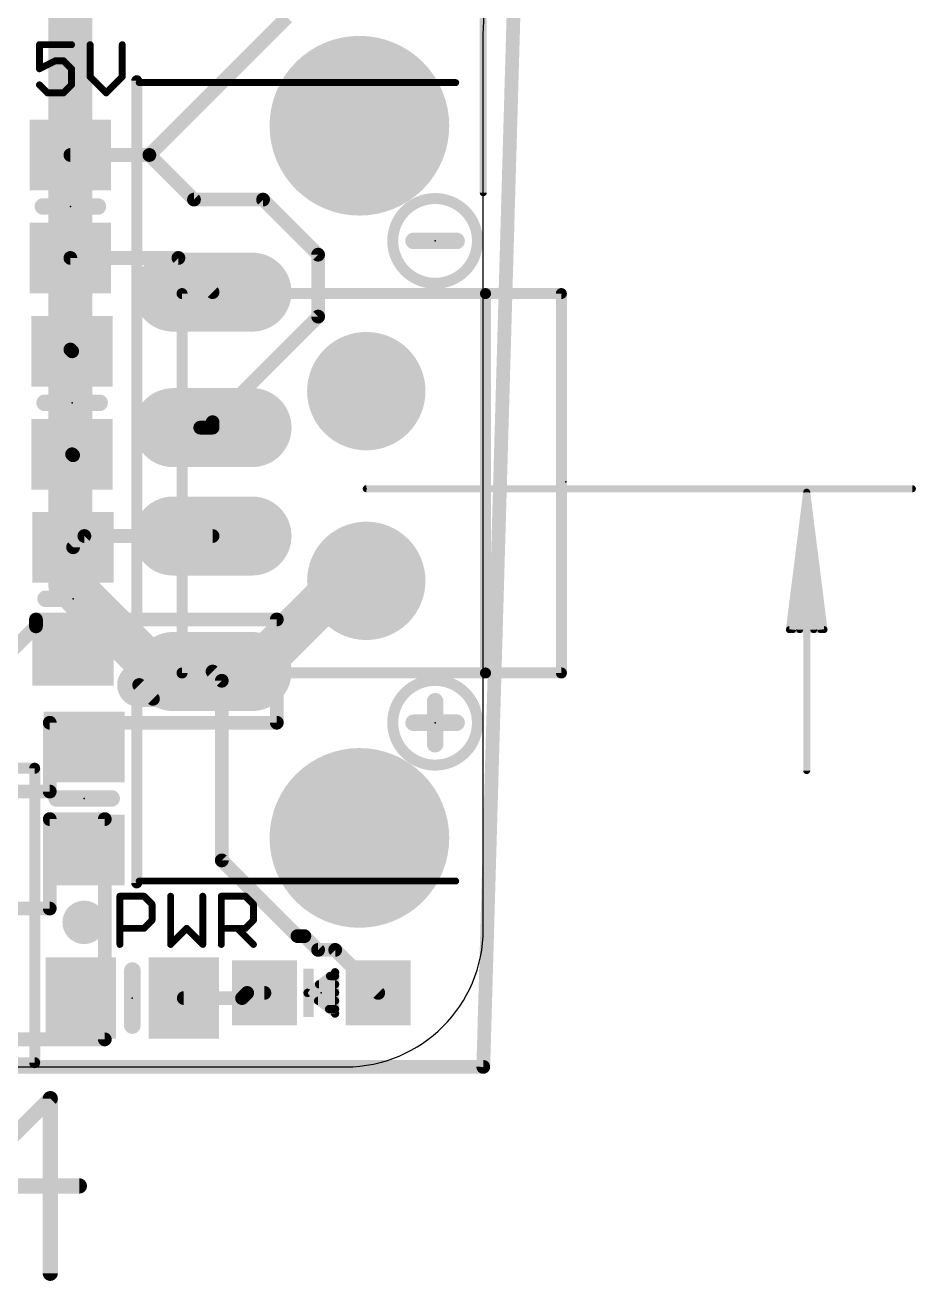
# Model space of a CAD drawing. Extents: x -19.2 to 43.5, y -13.4 to 37.9.
# Drawn here: x 27.1 to 43.54, y -3.95 to 19.22 of the extents above; entities that cross this region are included whole.
import ezdxf

# ---------------------------------------------------------------- set-up
doc = ezdxf.new("R2010")
doc.units = 0
for name, color, linetype in [('1', 12, 'CONTINUOUS'), ('16', 132, 'CONTINUOUS'), ('17', 110, 'CONTINUOUS'), ('18', 110, 'CONTINUOUS'), ('20', 53, 'CONTINUOUS'), ('21', 40, 'CONTINUOUS'), ('23', 53, 'CONTINUOUS'), ('47', 253, 'CONTINUOUS')]:
    doc.layers.add(name, color=color, linetype=linetype)

# ---------------------------------------------------------------- blocks, each defined once
blk = doc.blocks.new('RECT')
blk.add_solid([(-0.5, -0.5), (0.5, -0.5), (-0.5, 0.5), (0.5, 0.5)])
blk = doc.blocks.new('LONGP100')
at = {"const_width": 1}
blk.add_lwpolyline([(-0.5, 0), (0.5, 0)], dxfattribs=at)
at = {"const_width": 0.5}
for points in [[(-0.5, 0.25, 1), (-0.5, -0.25)], [(0.5, -0.25, 1), (0.5, 0.25)]]:
    blk.add_lwpolyline(points, format="xyb", dxfattribs=at)
blk = doc.blocks.new('ROUNDP')
at = {"const_width": 0.5}
blk.add_lwpolyline([(0, -0.25, 1), (0, 0.25, 1), (0, -0.25)], format="xyb", dxfattribs=at)
blk = doc.blocks.new('ROUNDV')
at = {"const_width": 0.5}
blk.add_lwpolyline([(0, -0.25, 1), (0, 0.25, 1), (0, -0.25)], format="xyb", dxfattribs=at)

msp = doc.modelspace()

# ---------------------------------------------------------------- linework, layer by layer
at = {"layer": '1'}
for points, const_width in [([(31.938, 19.365), (29.398, 16.825)], 0.254), ([(29.398, 16.825), (27.94, 16.825)], 0.254), ([(30.221, 16.002), (29.398, 16.825)], 0.254), ([(31.496, 16.002), (30.221, 16.002)], 0.254), ([(32.512, 14.986), (31.496, 16.002)], 0.254), ([(32.512, 13.843), (32.512, 14.986)], 0.254), ([(27.94, 13.235), (27.94, 14.925)], 0.254), ([(27.94, 14.925), (29.934, 14.925)], 0.254), ([(29.934, 14.925), (30.564, 14.295)], 0.254), ([(32.512, 13.843), (30.564, 11.895)], 0.254), ([(27.972, 13.203), (27.94, 13.235)], 0.254), ([(30.564, 11.795), (30.337, 11.795)], 0.254), ([(30.564, 11.895), (30.564, 11.795)], 0.254), ([(27.972, 11.303), (27.99, 11.285)], 0.254), ([(27.99, 11.285), (27.99, 9.587)], 0.254), ([(27.99, 9.587), (28.198, 9.795)], 0.254), ([(28.198, 9.795), (30.564, 9.795)], 0.254), ([(30.988, 6.985), (32.971, 8.968)], 0.8128), ([(32.971, 8.968), (33.401, 8.968)], 0.8128), ([(31.75, 8.255), (27.305, 8.255)], 0.254), ([(27.305, 8.255), (27.305, 8.128)], 0.254), ([(31.75, 6.35), (31.75, 8.255)], 0.254), ([(27.305, 8.128), (26.797, 7.62)], 0.254), ([(29.21, 7.046), (30.061, 7.046)], 0.8128), ([(30.734, 7.125), (30.564, 7.295)], 0.254), ([(30.988, 6.985), (30.62, 6.985)], 0.8128), ([(30.734, 3.81), (30.734, 7.125)], 0.254), ([(29.464, 6.792), (29.21, 7.046)], 0.254), ([(27.559, 5.08), (27.559, 6.35)], 0.254), ([(27.559, 6.35), (31.75, 6.35)], 0.254), ([(24.003, 5.08), (27.559, 5.08)], 0.254), ([(28.575, 4.572), (27.559, 4.572)], 0.254), ([(27.559, 4.572), (27.559, 2.921)], 0.254), ([(28.575, 0.508), (28.575, 4.572)], 0.254), ([(32.131, 2.413), (30.734, 3.81)], 0.254), ([(27.559, 2.921), (23.114, 2.921)], 0.254), ([(32.131, 2.413), (32.258, 2.413)], 0.254), ([(32.258, 2.413), (32.512, 2.159)], 0.254), ([(32.512, 2.159), (32.827, 2.159)], 0.254), ([(32.827, 2.159), (33.621, 1.365)], 0.254), ([(30.033, 1.27), (31.108, 1.27)], 0.254), ([(31.108, 1.27), (31.203, 1.365)], 0.254), ([(31.203, 1.365), (31.521, 1.365)], 0.254), ([(23.114, 0.508), (28.575, 0.508)], 0.254)]:
    msp.add_lwpolyline(points, dxfattribs=dict(at, const_width=const_width))
for points, const_width in [([(27.94, 16.8885, 1), (27.94, 16.7615)], 0.127), ([(29.4429, 16.8699, 1), (29.3531, 16.7801)], 0.127), ([(29.3531, 16.8699, 1), (29.4429, 16.7801)], 0.127), ([(29.398, 16.7615, 1), (29.398, 16.8885)], 0.127), ([(30.221, 16.0655, 1), (30.221, 15.9385)], 0.127), ([(30.1761, 15.9571, 1), (30.2659, 16.0469)], 0.127), ([(31.5409, 16.0469, 1), (31.4511, 15.9571)], 0.127), ([(31.496, 15.9385, 1), (31.496, 16.0655)], 0.127), ([(32.5755, 14.986, 1), (32.4485, 14.986)], 0.127), ([(32.4671, 14.9411, 1), (32.5569, 15.0309)], 0.127), ([(28.0035, 14.925, 1), (27.8765, 14.925)], 0.127), ([(27.94, 14.9885, 1), (27.94, 14.8615)], 0.127), ([(29.9789, 14.9699, 1), (29.8891, 14.8801)], 0.127), ([(29.934, 14.8615, 1), (29.934, 14.9885)], 0.127), ([(30.5191, 14.2501, 1), (30.6089, 14.3399)], 0.127), ([(32.4485, 13.843, 1), (32.5755, 13.843)], 0.127), ([(32.5569, 13.7981, 1), (32.4671, 13.8879)], 0.127), ([(27.9849, 13.2799, 1), (27.8951, 13.1901)], 0.127), ([(27.8765, 13.235, 1), (28.0035, 13.235)], 0.127), ([(27.9271, 13.1581, 1), (28.0169, 13.2479)], 0.127), ([(30.337, 11.8585, 1), (30.337, 11.7315)], 0.127), ([(30.6275, 11.895, 1), (30.5005, 11.895)], 0.127), ([(30.5191, 11.9399, 1), (30.6089, 11.8501)], 0.127), ([(30.5005, 11.795, 1), (30.6275, 11.795)], 0.127), ([(30.564, 11.7315, 1), (30.564, 11.8585)], 0.127), ([(28.0169, 11.3479, 1), (27.9271, 11.2581)], 0.127), ([(28.0535, 11.285, 1), (27.9265, 11.285)], 0.127), ([(27.9451, 11.2401, 1), (28.0349, 11.3299)], 0.127), ([(28.198, 9.8585, 1), (28.198, 9.7315)], 0.127), ([(28.2429, 9.7501, 1), (28.1531, 9.8399)], 0.127), ([(30.564, 9.7315, 1), (30.564, 9.8585)], 0.127), ([(27.9451, 9.6319, 1), (28.0349, 9.5421)], 0.127), ([(27.9265, 9.587, 1), (28.0535, 9.587)], 0.127), ([(32.971, 9.1712, 1), (32.971, 8.7648)], 0.4064), ([(33.1147, 8.8243, 1), (32.8273, 9.1117)], 0.4064), ([(33.401, 8.7648, 1), (33.401, 9.1712)], 0.4064), ([(27.305, 8.3185, 1), (27.305, 8.1915)], 0.127), ([(27.3685, 8.255, 1), (27.2415, 8.255)], 0.127), ([(31.8135, 8.255, 1), (31.6865, 8.255)], 0.127), ([(31.75, 8.1915, 1), (31.75, 8.3185)], 0.127), ([(27.2415, 8.128, 1), (27.3685, 8.128)], 0.127), ([(27.3499, 8.0831, 1), (27.2601, 8.1729)], 0.127), ([(29.21, 7.2492, 1), (29.21, 6.8428)], 0.4064), ([(30.061, 6.8428, 1), (30.061, 7.2492)], 0.4064), ([(30.6089, 7.3399, 1), (30.5191, 7.2501)], 0.127), ([(30.62, 7.1882, 1), (30.62, 6.7818)], 0.4064), ([(30.8443, 7.1287, 1), (31.1317, 6.8413)], 0.4064), ([(30.7975, 7.125, 1), (30.6705, 7.125)], 0.127), ([(30.6891, 7.0801, 1), (30.7789, 7.1699)], 0.127), ([(30.988, 6.7818, 1), (30.988, 7.1882)], 0.4064), ([(29.2549, 7.0909, 1), (29.1651, 7.0011)], 0.127), ([(29.4191, 6.7471, 1), (29.5089, 6.8369)], 0.127), ([(27.6225, 6.35, 1), (27.4955, 6.35)], 0.127), ([(27.559, 6.4135, 1), (27.559, 6.2865)], 0.127), ([(31.6865, 6.35, 1), (31.8135, 6.35)], 0.127), ([(31.75, 6.2865, 1), (31.75, 6.4135)], 0.127), ([(27.4955, 5.08, 1), (27.6225, 5.08)], 0.127), ([(27.559, 5.0165, 1), (27.559, 5.1435)], 0.127), ([(27.559, 4.6355, 1), (27.559, 4.5085)], 0.127), ([(27.6225, 4.572, 1), (27.4955, 4.572)], 0.127), ([(28.6385, 4.572, 1), (28.5115, 4.572)], 0.127), ([(28.575, 4.5085, 1), (28.575, 4.6355)], 0.127), ([(30.7789, 3.8549, 1), (30.6891, 3.7651)], 0.127), ([(30.6705, 3.81, 1), (30.7975, 3.81)], 0.127), ([(27.559, 2.8575, 1), (27.559, 2.9845)], 0.127), ([(27.4955, 2.921, 1), (27.6225, 2.921)], 0.127), ([(32.131, 2.4765, 1), (32.131, 2.3495)], 0.127), ([(32.0861, 2.3681, 1), (32.1759, 2.4579)], 0.127), ([(32.3029, 2.4579, 1), (32.2131, 2.3681)], 0.127), ([(32.258, 2.3495, 1), (32.258, 2.4765)], 0.127), ([(32.512, 2.2225, 1), (32.512, 2.0955)], 0.127), ([(32.4671, 2.1141, 1), (32.5569, 2.2039)], 0.127), ([(32.8719, 2.2039, 1), (32.7821, 2.1141)], 0.127), ([(32.827, 2.0955, 1), (32.827, 2.2225)], 0.127), ([(30.033, 1.3335, 1), (30.033, 1.2065)], 0.127), ([(31.108, 1.2065, 1), (31.108, 1.3335)], 0.127), ([(31.203, 1.4285, 1), (31.203, 1.3015)], 0.127), ([(31.2479, 1.3201, 1), (31.1581, 1.4099)], 0.127), ([(31.521, 1.3015, 1), (31.521, 1.4285)], 0.127), ([(33.5761, 1.3201, 1), (33.6659, 1.4099)], 0.127), ([(31.0631, 1.3149, 1), (31.1529, 1.2251)], 0.127), ([(28.5115, 0.508, 1), (28.6385, 0.508)], 0.127), ([(28.575, 0.4445, 1), (28.575, 0.5715)], 0.127)]:
    msp.add_lwpolyline(points, format="xyb", dxfattribs=dict(at, const_width=const_width))
at = {"layer": '16'}
for points, const_width in [([(35.56, 0), (36.195, 22.098)], 0.254), ([(27.94, 20.32), (27.94, 8.89)], 0.8128), ([(27.94, 8.89), (29.535, 7.295)], 0.8128), ([(29.535, 7.295), (30.564, 7.295)], 0.8128), ([(0, 0), (35.56, 0)], 0.254)]:
    msp.add_lwpolyline(points, dxfattribs=dict(at, const_width=const_width))
for points, const_width in [([(28.0837, 9.0337, 1), (27.7963, 8.7463)], 0.4064), ([(27.7368, 8.89, 1), (28.1432, 8.89)], 0.4064), ([(29.535, 7.4982, 1), (29.535, 7.0918)], 0.4064), ([(30.564, 7.0918, 1), (30.564, 7.4982)], 0.4064), ([(29.3913, 7.1513, 1), (29.6787, 7.4387)], 0.4064), ([(35.4965, 0.0018, 1), (35.6235, -0.0018)], 0.127), ([(35.56, -0.0635, 1), (35.56, 0.0635)], 0.127)]:
    msp.add_lwpolyline(points, format="xyb", dxfattribs=dict(at, const_width=const_width))
at = {"layer": '20'}
for p, q in [((35.56, 2.54), (35.56, 19.05)), ((2.54, 0), (33.02, 0))]:
    msp.add_line(p, q, dxfattribs=at)
for centre, radius, start, end in [((33.2105, 19.2405), 2.3572, 355.3645, 85.3645), ((33.02, 2.54), 2.54, 270, 0)]:
    msp.add_arc(centre, radius, start, end, dxfattribs=at)
at = {"layer": '21'}
for points, const_width in [([(27.9617, 18.8603), (27.3685, 18.8603)], 0.127), ([(27.3685, 18.8603), (27.3685, 18.4154)], 0.127), ([(28.304, 18.8603), (28.304, 18.2671)], 0.127), ([(28.8972, 18.2671), (28.8972, 18.8603)], 0.127), ([(27.3685, 18.4154), (27.6651, 18.5637)], 0.127), ([(27.6651, 18.5637), (27.8134, 18.5637)], 0.127), ([(27.8134, 18.5637), (27.9617, 18.4154)], 0.127), ([(27.9617, 18.4154), (27.9617, 18.1188)], 0.127), ([(28.304, 18.2671), (28.6006, 17.9705)], 0.127), ([(28.6006, 17.9705), (28.8972, 18.2671)], 0.127), ([(27.5168, 17.9705), (27.3685, 18.1188)], 0.127), ([(27.9617, 18.1188), (27.8134, 17.9705)], 0.127), ([(29.164, 18.195), (29.164, 3.395)], 0.2032), ([(29.21, 18.161), (35.052, 18.161)], 0.127), ([(27.8134, 17.9705), (27.5168, 17.9705)], 0.127), ([(28.448, 15.875), (27.432, 15.875)], 0.3048), ([(35.0678, 15.24), (34.2741, 15.24)], 0.3048), ([(35.601, 14.268), (30.001, 14.268)], 0.2032), ([(30.001, 14.268), (30.001, 7.268)], 0.2032), ([(37.001, 14.268), (35.601, 14.268)], 0.2032), ([(35.601, 7.268), (35.601, 14.268)], 0.2032), ([(37.001, 7.268), (37.001, 14.268)], 0.2032), ([(27.464, 12.253), (28.48, 12.253)], 0.3048), ([(28.498, 8.637), (27.482, 8.637)], 0.3048), ([(30.001, 7.268), (35.601, 7.268)], 0.2032), ([(35.601, 7.268), (37.001, 7.268)], 0.2032), ([(34.671, 6.7468), (34.671, 5.9532)], 0.3048), ([(35.0678, 6.35), (34.2741, 6.35)], 0.3048), ([(27.281, 5.51), (24.281, 5.51)], 0.2032), ([(27.281, 0.078), (27.281, 5.51)], 0.2032), ([(28.702, 4.953), (27.686, 4.953)], 0.3048), ([(29.21, 3.429), (35.052, 3.429)], 0.127), ([(28.8542, 2.2595), (28.8542, 3.1493)], 0.127), ([(28.8542, 3.1493), (29.2991, 3.1493)], 0.127), ([(29.2991, 3.1493), (29.4474, 3.001)], 0.127), ([(29.4474, 3.001), (29.4474, 2.7044)], 0.127), ([(29.7897, 3.1493), (29.7897, 2.2595)], 0.127), ([(30.3829, 2.2595), (30.3829, 3.1493)], 0.127), ([(30.7253, 2.2595), (30.7253, 3.1493)], 0.127), ([(30.7253, 3.1493), (31.1701, 3.1493)], 0.127), ([(31.1701, 3.1493), (31.3184, 3.001)], 0.127), ([(31.3184, 3.001), (31.3184, 2.7044)], 0.127), ([(29.2991, 2.5561), (28.8542, 2.5561)], 0.127), ([(29.4474, 2.7044), (29.2991, 2.5561)], 0.127), ([(29.7897, 2.2595), (30.0863, 2.5561)], 0.127), ([(30.0863, 2.5561), (30.3829, 2.2595)], 0.127), ([(31.1701, 2.5561), (30.7253, 2.5561)], 0.127), ([(31.0218, 2.5561), (31.3184, 2.2595)], 0.127), ([(31.3184, 2.7044), (31.1701, 2.5561)], 0.127), ([(29.083, 0.762), (29.083, 1.778)], 0.3048), ([(32.825, 1.746), (32.317, 1.365)], 0.1524), ([(32.7322, 1.6764), (32.825, 1.6764)], 0.1524), ([(32.825, 0.984), (32.825, 1.746)], 0.1524), ([(32.317, 1.365), (32.825, 0.984)], 0.1524), ([(32.3258, 1.3716), (32.825, 1.3716)], 0.1524), ([(32.529, 1.524), (32.825, 1.524)], 0.1524), ([(32.5114, 1.2192), (32.825, 1.2192)], 0.1524), ([(32.7146, 1.0668), (32.825, 1.0668)], 0.1524), ([(27.281, 0.078), (24.281, 0.078)], 0.2032)]:
    msp.add_lwpolyline(points, dxfattribs=dict(at, const_width=const_width))
for points, const_width in [([(27.3685, 18.892, 1), (27.3685, 18.8285)], 0.0635), ([(27.4002, 18.8603, 1), (27.3368, 18.8603)], 0.0635), ([(27.9617, 18.8285, 1), (27.9617, 18.892)], 0.0635), ([(28.3358, 18.8603, 1), (28.2723, 18.8603)], 0.0635), ([(28.9289, 18.8603, 1), (28.8654, 18.8603)], 0.0635), ([(27.6651, 18.5954, 1), (27.6651, 18.5319)], 0.0635), ([(27.6793, 18.5353, 1), (27.6509, 18.5921)], 0.0635), ([(27.8358, 18.5861, 1), (27.7909, 18.5412)], 0.0635), ([(27.8134, 18.5319, 1), (27.8134, 18.5954)], 0.0635), ([(27.3543, 18.4438, 1), (27.3827, 18.387)], 0.0635), ([(27.3368, 18.4154, 1), (27.4002, 18.4154)], 0.0635), ([(27.9934, 18.4154, 1), (27.9299, 18.4154)], 0.0635), ([(27.9392, 18.3929, 1), (27.9841, 18.4378)], 0.0635), ([(28.3265, 18.2895, 1), (28.2816, 18.2446)], 0.0635), ([(28.9196, 18.2446, 1), (28.8747, 18.2895)], 0.0635), ([(27.391, 18.1412, 1), (27.346, 18.0963)], 0.0635), ([(27.9299, 18.1188, 1), (27.9934, 18.1188)], 0.0635), ([(27.9841, 18.0963, 1), (27.9392, 18.1412)], 0.0635), ([(28.2723, 18.2671, 1), (28.3358, 18.2671)], 0.0635), ([(28.8654, 18.2671, 1), (28.9289, 18.2671)], 0.0635), ([(29.2148, 18.195, 1), (29.1132, 18.195)], 0.1016), ([(29.21, 18.1928, 1), (29.21, 18.1293)], 0.0635), ([(35.052, 18.1293, 1), (35.052, 18.1928)], 0.0635), ([(27.5168, 18.0023, 1), (27.5168, 17.9388)], 0.0635), ([(27.4943, 17.948, 1), (27.5392, 17.993)], 0.0635), ([(27.7909, 17.993, 1), (27.8358, 17.948)], 0.0635), ([(27.8134, 17.9388, 1), (27.8134, 18.0023)], 0.0635), ([(28.5782, 17.993, 1), (28.6231, 17.948)], 0.0635), ([(28.5782, 17.948, 1), (28.6231, 17.993)], 0.0635), ([(27.432, 15.9512, 1), (27.432, 15.7988)], 0.1524), ([(28.448, 15.7988, 1), (28.448, 15.9512)], 0.1524), ([(34.671, 14.4583, 1), (34.671, 16.0217, 1), (34.671, 14.4583)], 0.2032), ([(34.2741, 15.3162, 1), (34.2741, 15.1638)], 0.1524), ([(35.0678, 15.1638, 1), (35.0678, 15.3162)], 0.1524), ([(30.001, 14.3188, 1), (30.001, 14.2172)], 0.1016), ([(30.0518, 14.268, 1), (29.9502, 14.268)], 0.1016), ([(35.601, 14.3188, 1), (35.601, 14.2172)], 0.1016), ([(35.6518, 14.268, 1), (35.5502, 14.268)], 0.1016), ([(35.601, 14.2172, 1), (35.601, 14.3188)], 0.1016), ([(37.0518, 14.268, 1), (36.9502, 14.268)], 0.1016), ([(37.001, 14.2172, 1), (37.001, 14.3188)], 0.1016), ([(27.464, 12.3292, 1), (27.464, 12.1768)], 0.1524), ([(28.48, 12.1768, 1), (28.48, 12.3292)], 0.1524), ([(27.482, 8.7132, 1), (27.482, 8.5608)], 0.1524), ([(28.498, 8.5608, 1), (28.498, 8.7132)], 0.1524), ([(30.001, 7.3188, 1), (30.001, 7.2172)], 0.1016), ([(29.9502, 7.268, 1), (30.0518, 7.268)], 0.1016), ([(34.671, 5.5683, 1), (34.671, 7.1317, 1), (34.671, 5.5683)], 0.2032), ([(35.601, 7.3188, 1), (35.601, 7.2172)], 0.1016), ([(35.5502, 7.268, 1), (35.6518, 7.268)], 0.1016), ([(35.601, 7.2172, 1), (35.601, 7.3188)], 0.1016), ([(36.9502, 7.268, 1), (37.0518, 7.268)], 0.1016), ([(37.001, 7.2172, 1), (37.001, 7.3188)], 0.1016), ([(34.7472, 6.7468, 1), (34.5948, 6.7468)], 0.1524), ([(34.2741, 6.4262, 1), (34.2741, 6.2738)], 0.1524), ([(35.0678, 6.2738, 1), (35.0678, 6.4262)], 0.1524), ([(34.5948, 5.9532, 1), (34.7472, 5.9532)], 0.1524), ([(27.3318, 5.51, 1), (27.2302, 5.51)], 0.1016), ([(27.281, 5.4592, 1), (27.281, 5.5608)], 0.1016), ([(27.686, 5.0292, 1), (27.686, 4.8768)], 0.1524), ([(28.702, 4.8768, 1), (28.702, 5.0292)], 0.1524), ([(29.21, 3.4608, 1), (29.21, 3.3973)], 0.0635), ([(35.052, 3.3973, 1), (35.052, 3.4608)], 0.0635), ([(29.1132, 3.395, 1), (29.2148, 3.395)], 0.1016), ([(28.8542, 3.181, 1), (28.8542, 3.1175)], 0.0635), ([(28.886, 3.1493, 1), (28.8225, 3.1493)], 0.0635), ([(29.3216, 3.1717, 1), (29.2766, 3.1268)], 0.0635), ([(29.2991, 3.1175, 1), (29.2991, 3.181)], 0.0635), ([(29.4791, 3.001, 1), (29.4156, 3.001)], 0.0635), ([(29.4249, 2.9785, 1), (29.4698, 3.0234)], 0.0635), ([(29.8215, 3.1493, 1), (29.758, 3.1493)], 0.0635), ([(30.4147, 3.1493, 1), (30.3512, 3.1493)], 0.0635), ([(30.757, 3.1493, 1), (30.6935, 3.1493)], 0.0635), ([(30.7253, 3.181, 1), (30.7253, 3.1175)], 0.0635), ([(31.1926, 3.1717, 1), (31.1477, 3.1268)], 0.0635), ([(31.1701, 3.1175, 1), (31.1701, 3.181)], 0.0635), ([(31.3502, 3.001, 1), (31.2867, 3.001)], 0.0635), ([(31.296, 2.9785, 1), (31.3409, 3.0234)], 0.0635), ([(28.8542, 2.5878, 1), (28.8542, 2.5243)], 0.0635), ([(29.2766, 2.5785, 1), (29.3216, 2.5336)], 0.0635), ([(29.2991, 2.5243, 1), (29.2991, 2.5878)], 0.0635), ([(29.4156, 2.7044, 1), (29.4791, 2.7044)], 0.0635), ([(29.4698, 2.6819, 1), (29.4249, 2.7268)], 0.0635), ([(30.1088, 2.5785, 1), (30.0639, 2.5336)], 0.0635), ([(30.1088, 2.5336, 1), (30.0639, 2.5785)], 0.0635), ([(30.7253, 2.5878, 1), (30.7253, 2.5243)], 0.0635), ([(31.0443, 2.5785, 1), (30.9994, 2.5336)], 0.0635), ([(31.1477, 2.5785, 1), (31.1926, 2.5336)], 0.0635), ([(31.1701, 2.5243, 1), (31.1701, 2.5878)], 0.0635), ([(31.2867, 2.7044, 1), (31.3502, 2.7044)], 0.0635), ([(31.3409, 2.6819, 1), (31.296, 2.7268)], 0.0635), ([(28.8225, 2.2595, 1), (28.886, 2.2595)], 0.0635), ([(29.7673, 2.282, 1), (29.8122, 2.237)], 0.0635), ([(29.758, 2.2595, 1), (29.8215, 2.2595)], 0.0635), ([(30.3512, 2.2595, 1), (30.4147, 2.2595)], 0.0635), ([(30.3605, 2.237, 1), (30.4054, 2.282)], 0.0635), ([(30.6935, 2.2595, 1), (30.757, 2.2595)], 0.0635), ([(31.296, 2.237, 1), (31.3409, 2.282)], 0.0635), ([(29.1592, 1.778, 1), (29.0068, 1.778)], 0.1524), ([(32.7322, 1.7145, 1), (32.7322, 1.6383)], 0.0762), ([(32.8631, 1.746, 1), (32.7869, 1.746)], 0.0762), ([(32.8479, 1.7155, 1), (32.8021, 1.7765)], 0.0762), ([(32.825, 1.6383, 1), (32.825, 1.7145)], 0.0762), ([(32.3399, 1.3955, 1), (32.2941, 1.3345)], 0.0762), ([(32.2941, 1.3955, 1), (32.3399, 1.3345)], 0.0762), ([(32.3258, 1.4097, 1), (32.3258, 1.3335)], 0.0762), ([(32.529, 1.5621, 1), (32.529, 1.4859)], 0.0762), ([(32.825, 1.4859, 1), (32.825, 1.5621)], 0.0762), ([(32.825, 1.3335, 1), (32.825, 1.4097)], 0.0762), ([(32.5114, 1.2573, 1), (32.5114, 1.1811)], 0.0762), ([(32.825, 1.1811, 1), (32.825, 1.2573)], 0.0762), ([(32.7146, 1.1049, 1), (32.7146, 1.0287)], 0.0762), ([(32.7869, 0.984, 1), (32.8631, 0.984)], 0.0762), ([(32.8021, 0.9535, 1), (32.8479, 1.0145)], 0.0762), ([(32.825, 1.0287, 1), (32.825, 1.1049)], 0.0762), ([(29.0068, 0.762, 1), (29.1592, 0.762)], 0.1524), ([(27.2302, 0.078, 1), (27.3318, 0.078)], 0.1016), ([(27.281, 0.0272, 1), (27.281, 0.1288)], 0.1016)]:
    msp.add_lwpolyline(points, format="xyb", dxfattribs=dict(at, const_width=const_width))
at = {"layer": '23'}
for p in [(27.94, 15.875), (34.671, 15.24), (27.972, 12.253), (33.401, 10.668), (37.084, 10.795), (27.99, 8.637), (34.671, 6.35), (28.194, 4.953), (29.083, 1.27), (32.571, 1.365)]:
    msp.add_point(p, dxfattribs=at)
at = {"layer": '47'}
for points, const_width in [([(35.56, 16.129), (35.56, 30.144)], 0.13), ([(33.401, 10.668), (43.479, 10.668)], 0.13), ([(41.529, 10.603), (41.2098, 8.068)], 0.13), ([(41.529, 10.603), (41.269, 8.068)], 0.13), ([(41.529, 10.603), (41.399, 8.068)], 0.13), ([(41.529, 10.603), (41.529, 5.468)], 0.13), ([(41.8482, 8.068), (41.529, 10.603)], 0.13), ([(41.659, 8.068), (41.529, 10.603)], 0.13), ([(41.789, 8.068), (41.529, 10.603)], 0.13), ([(41.2098, 8.068), (41.8482, 8.068)], 0.13), ([(27.569, -0.5849), (25.9573, -2.1966)], 0.2794), ([(27.569, -3.8083), (27.569, -0.5849)], 0.2794), ([(25.9573, -2.1966), (28.1062, -2.1966)], 0.2794)]:
    msp.add_lwpolyline(points, dxfattribs=dict(at, const_width=const_width))
for points, const_width in [([(35.5275, 16.129, 1), (35.5925, 16.129)], 0.065), ([(33.401, 10.7005, 1), (33.401, 10.6355)], 0.065), ([(41.5615, 10.603, 1), (41.4965, 10.603)], 0.065), ([(41.5612, 10.6071, 1), (41.4968, 10.5989)], 0.065), ([(41.5615, 10.6013, 1), (41.4965, 10.6047)], 0.065), ([(41.5615, 10.6047, 1), (41.4965, 10.6013)], 0.065), ([(41.5613, 10.6063, 1), (41.4967, 10.5997)], 0.065), ([(41.5613, 10.5997, 1), (41.4967, 10.6063)], 0.065), ([(41.5612, 10.5989, 1), (41.4968, 10.6071)], 0.065), ([(43.479, 10.6355, 1), (43.479, 10.7005)], 0.065), ([(41.2098, 8.1005, 1), (41.2098, 8.0355)], 0.065), ([(41.8482, 8.0355, 1), (41.8482, 8.1005)], 0.065), ([(41.1775, 8.0721, 1), (41.242, 8.0639)], 0.065), ([(41.2367, 8.0713, 1), (41.3013, 8.0647)], 0.065), ([(41.3665, 8.0697, 1), (41.4315, 8.0663)], 0.065), ([(41.6265, 8.0663, 1), (41.6915, 8.0697)], 0.065), ([(41.7567, 8.0647, 1), (41.8213, 8.0713)], 0.065), ([(41.816, 8.0639, 1), (41.8805, 8.0721)], 0.065), ([(41.4965, 5.468, 1), (41.5615, 5.468)], 0.065), ([(27.6389, -0.5849, 1), (27.4992, -0.5849)], 0.1397), ([(27.6184, -0.6343, 1), (27.5196, -0.5356)], 0.1397), ([(28.1062, -2.2665, 1), (28.1062, -2.1268)], 0.1397), ([(27.4992, -3.8083, 1), (27.6389, -3.8083)], 0.1397)]:
    msp.add_lwpolyline(points, format="xyb", dxfattribs=dict(at, const_width=const_width))

# ---------------------------------------------------------------- block references
at = {"layer": '1'}
for p, xscale, yscale, rotation in [((27.94, 16.825), 1.3, 1.5, 270), ((27.94, 14.925), 1.3, 1.5, 270), ((27.972, 13.203), 1.3, 1.5, 90), ((27.972, 11.303), 1.3, 1.5, 90), ((27.99, 9.587), 1.3, 1.5, 270), ((27.99, 7.687), 1.3, 1.5, 270), ((28.194, 5.903), 1.3, 1.5, 270), ((28.194, 4.003), 1.3, 1.5, 270), ((28.133, 1.27), 1.3, 1.5, 180), ((30.033, 1.27), 1.3, 1.5, 180), ((31.521, 1.365), 1.2, 1.2, 90), ((33.621, 1.365), 1.2, 1.2, 90)]:
    msp.add_blockref('RECT', p, dxfattribs=dict(at, xscale=xscale, yscale=yscale, rotation=rotation))
at = {"layer": '17'}
for name, p, xscale, yscale, rotation in [('ROUNDP', (33.274, 17.365), 3.316, 3.316, 270), ('ROUNDP', (33.274, 17.365), 3.316, 3.316, 270), ('LONGP100', (30.564, 14.295), 1.458, 1.458, 180), ('LONGP100', (30.564, 14.295), 1.458, 1.458, 180), ('ROUNDP', (33.401, 12.468), 2.1844, 2.1844, 90), ('ROUNDP', (33.401, 12.468), 2.1844, 2.1844, 90), ('LONGP100', (30.564, 11.795), 1.458, 1.458, 180), ('LONGP100', (30.564, 11.795), 1.458, 1.458, 180), ('LONGP100', (30.564, 9.795), 1.458, 1.458, 180), ('LONGP100', (30.564, 9.795), 1.458, 1.458, 180), ('ROUNDP', (33.401, 8.968), 2.1844, 2.1844, 90), ('ROUNDP', (33.401, 8.968), 2.1844, 2.1844, 90), ('LONGP100', (30.564, 7.295), 1.458, 1.458, 180), ('LONGP100', (30.564, 7.295), 1.458, 1.458, 180), ('ROUNDP', (33.274, 4.225), 3.316, 3.316, 90), ('ROUNDP', (33.274, 4.225), 3.316, 3.316, 90)]:
    msp.add_blockref(name, p, dxfattribs=dict(at, xscale=xscale, yscale=yscale, rotation=rotation))
at = {"layer": '18', "xscale": 0.8001, "yscale": 0.8001}
msp.add_blockref('ROUNDV', (28.194, 2.667), dxfattribs=at)
msp.add_blockref('ROUNDV', (28.194, 2.667), dxfattribs=at)
at = {"layer": '21', "xscale": 0.889, "yscale": 0.1905, "rotation": 90}
msp.add_blockref('RECT', (32.3353, 1.365), dxfattribs=at)

doc.saveas('drawing.dxf')
